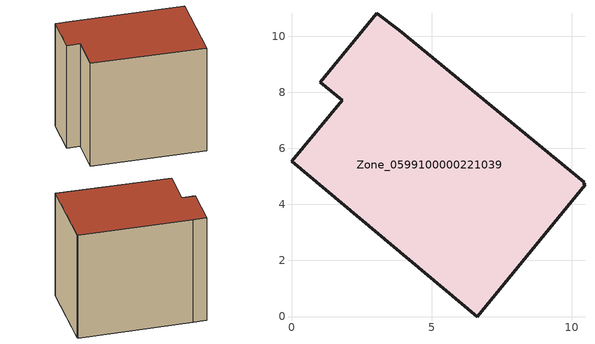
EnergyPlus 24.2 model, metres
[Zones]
Zone_0599100000221039
 floor ground (C_G): 10.43,4.79 10.4,4.75 10.46,4.7 6.63,0 0,5.53 1.81,7.72 1.03,8.36 3.04,10.81 3.84,10.2 z0
 wall outside (C_F): 10.43,4.79 3.84,10.2 3.04,10.81 1.03,8.36 1.81,7.72 0,5.53 6.63,0 10.46,4.7 10.4,4.75 10.43,4.79 z0:8.59
 roof outside (C_R): 10.4,4.75 10.43,4.79 3.84,10.2 3.04,10.81 1.03,8.36 1.81,7.72 0,5.53 6.63,0 10.46,4.7 z8.59
[BUILDING]
Pand.0599100000221039: North Axis=0; Terrain=City; Loads Convergence Tolerance Value=0.04; Temperature Convergence Tolerance Value=0.4; Solar Distribution=FullExterior; Maximum Number of Warmup Days=25; Minimum Number of Warmup Days=1
[Site:Location]
Rotterdam.The.Hague.AP_ZH_NLD Design_Conditions: Latitude=51.96; Longitude=4.45; Time Zone=1; Elevation=-4.5
[SITE:GROUNDTEMPERATURE:BUILDINGSURFACE]
18, 18, 18, 18, 18, 18, 18, 18, 18, 18, 18, 18
[MATERIAL] Thermal Absorptance=0.9; Solar Absorptance=0.7; Visible Absorptance=0.7
Name | Roughness | Thickness | Conductivity | Density | Specific Heat
G.TI.1946-1964 | MediumSmooth | 0.15 | 1 | 540 | 1210
F.TI.1946-1964 | Rough | 0.3 | 0.857143 | 1920 | 840
R.TI.1946-1964 | MediumRough | 0.2 | 0.277778 | 1500 | 1000
[CONSTRUCTION]
C_G: G.TI.1946-1964
C_F: F.TI.1946-1964
C_R: R.TI.1946-1964
[ZONE]
Zone_0599100000221039: Type=1; Multiplier=1; Ceiling Height=Autocalculate; Volume=Autocalculate; Floor Area=autocalculate; Part of Total Floor Area=Yes
[ZONEINFILTRATION:DESIGNFLOWRATE]
Infil_Zone_0599100000221039: Zone or ZoneList or Space or SpaceList=Zone_0599100000221039; Schedule=AlwaysOn; Design Flow Rate Calculation Method=Flow/Area; Flow Rate per Floor Area=0.003; Constant Term Coefficient=1; Temperature Term Coefficient=0; Velocity Term Coefficient=0; Velocity Squared Term Coefficient=0
[HVACTEMPLATE:ZONE:IDEALLOADSAIRSYSTEM]
Zone_0599100000221039: Maximum Heating Supply Air Temperature=50; Minimum Cooling Supply Air Temperature=13; Maximum Heating Supply Air Humidity Ratio=0.0156; Minimum Cooling Supply Air Humidity Ratio=0.0077; Heating Limit=NoLimit; Cooling Limit=NoLimit; Dehumidification Control Type=ConstantSensibleHeatRatio; Cooling Sensible Heat Ratio=0.7; Dehumidification Setpoint=60; Humidification Control Type=None; Humidification Setpoint=30; Outdoor Air Method=None; Outdoor Air Flow Rate per Person=0.00944; Outdoor Air Flow Rate per Zone Floor Area=0; Outdoor Air Flow Rate per Zone=0; Demand Controlled Ventilation Type=None; Outdoor Air Economizer Type=NoEconomizer; Heat Recovery Type=None; Sensible Heat Recovery Effectiveness=0.7; Latent Heat Recovery Effectiveness=0.65
[ZONECONTROL:THERMOSTAT]
ThermostatControl_Zone_0599100000221039: Zone or ZoneList=Zone_0599100000221039; Control Type Schedule=DualSetpointControlType; Control 1=Thermostat_Zone_0599100000221039; Temperature Difference Between Cutout And Setpoint=0
[THERMOSTATSETPOINT:DUALSETPOINT]
Thermostat_Zone_0599100000221039: Heating Setpoint Temperature Schedule=HeatingSetpoint_Zone_0599100000221039; Cooling Setpoint Temperature Schedule=CoolingSetpoint_Zone_0599100000221039
[SCHEDULE:COMPACT]
HeatingSetpoint_Zone_0599100000221039: Through: 12/31, For: AllDays, Until: 24:00, 21
CoolingSetpoint_Zone_0599100000221039: Through: 12/31, For: AllDays, Until: 24:00, 24
DualSetpointControlType: Through: 12/31, For: AllDays, Until: 24:00, 4
AlwaysOn: Through: 12/31, For: AllDays, Until: 24:00, 1
